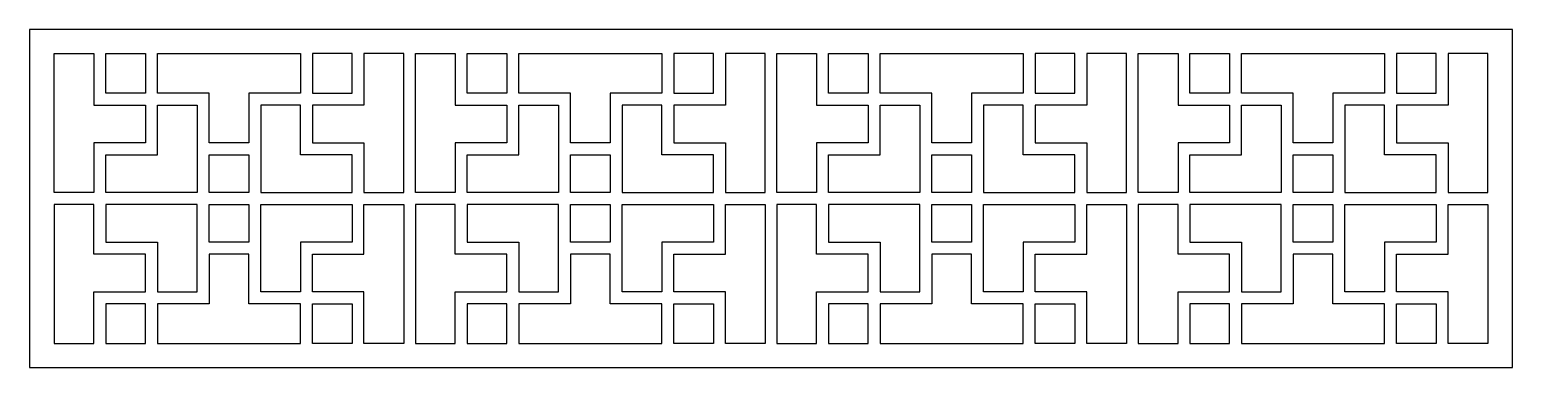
# Model space of a CAD drawing. Header units: centimetres. Extents: x -27.5 to -1.9, y -9.5 to -3.7.
import ezdxf

# ---------------------------------------------------------------- set-up
doc = ezdxf.new("R2010")
doc.units = ezdxf.units.CM
doc.header["$MEASUREMENT"] = 0
doc.layers.add('layer 1', color=7, linetype='Continuous')

msp = doc.modelspace()

# ---------------------------------------------------------------- linework, layer by layer
at = {"layer": 'layer 1', "color": 250}
for points, knots in [([(-27.5, -9.5), (-27.5, -9.5), (-27.5, -3.66095), (-27.5, -3.66095), (-27.5, -3.66095), (-27.5, -3.66095), (-1.85082, -3.66095), (-1.85082, -3.66095), (-1.85082, -3.66095), (-1.85082, -3.66095), (-1.85082, -9.5), (-1.85082, -9.5), (-1.85082, -9.5), (-1.85082, -9.5), (-27.5, -9.5), (-27.5, -9.5)], [0, 0, 0, 0, 0.2, 0.2, 0.2, 0.2, 0.4, 0.4, 0.4, 0.4, 0.6, 0.6, 0.6, 0.6, 1, 1, 1, 1]), ([(-26.38785, -6.47743), (-26.38785, -6.1912), (-26.38785, -5.90497), (-26.38785, -5.61875), (-26.38785, -5.61875), (-26.38785, -5.61875), (-25.49482, -5.61875), (-25.49482, -5.61875), (-25.49482, -5.61875), (-25.49482, -5.61875), (-25.49482, -4.96615), (-25.49482, -4.96615), (-25.49482, -4.96615), (-25.49482, -4.96615), (-26.38785, -4.96615), (-26.38785, -4.96615), (-26.38785, -4.96615), (-26.38785, -4.66848), (-26.38785, -4.3708), (-26.38785, -4.07312), (-26.38785, -4.07312), (-26.38785, -4.07312), (-27.07479, -4.07312), (-27.07479, -4.07312), (-27.07479, -4.07312), (-27.07479, -4.07312), (-27.07479, -6.47743), (-27.07479, -6.47743), (-27.07479, -6.47743), (-27.07479, -6.47743), (-26.38785, -6.47743), (-26.38785, -6.47743)], [0, 0, 0, 0, 0.11111111, 0.11111111, 0.11111111, 0.11111111, 0.22222222, 0.22222222, 0.22222222, 0.22222222, 0.33333333, 0.33333333, 0.33333333, 0.33333333, 0.44444444, 0.44444444, 0.44444444, 0.44444444, 0.55555556, 0.55555556, 0.55555556, 0.55555556, 0.66666667, 0.66666667, 0.66666667, 0.66666667, 0.77777778, 0.77777778, 0.77777778, 0.77777778, 1, 1, 1, 1]), ([(-26.18176, -4.07312), (-26.18176, -4.07312), (-26.18176, -4.76007), (-26.18176, -4.76007), (-26.18176, -4.76007), (-26.18176, -4.76007), (-25.49482, -4.76007), (-25.49482, -4.76007), (-25.49482, -4.76007), (-25.49482, -4.76007), (-25.49482, -4.07312), (-25.49482, -4.07312), (-25.49482, -4.07312), (-25.49482, -4.07312), (-26.18176, -4.07312), (-26.18176, -4.07312)], [0, 0, 0, 0, 0.2, 0.2, 0.2, 0.2, 0.4, 0.4, 0.4, 0.4, 0.6, 0.6, 0.6, 0.6, 1, 1, 1, 1]), ([(-25.28873, -4.07312), (-25.28873, -4.07312), (-25.28873, -4.76007), (-25.28873, -4.76007), (-25.28873, -4.76007), (-25.28873, -4.76007), (-24.3957, -4.76007), (-24.3957, -4.76007), (-24.3957, -4.76007), (-24.3957, -4.76007), (-24.3957, -5.61875), (-24.3957, -5.61875), (-24.3957, -5.61875), (-24.3957, -5.61875), (-23.70876, -5.61875), (-23.70876, -5.61875), (-23.70876, -5.61875), (-23.70876, -5.61875), (-23.70876, -4.76007), (-23.70876, -4.76007), (-23.70876, -4.76007), (-23.70876, -4.76007), (-22.81573, -4.76007), (-22.81573, -4.76007), (-22.81573, -4.76007), (-22.81573, -4.76007), (-22.81573, -4.07312), (-22.81573, -4.07312), (-22.81573, -4.07312), (-22.81573, -4.07312), (-25.28873, -4.07312), (-25.28873, -4.07312)], [0, 0, 0, 0, 0.11111111, 0.11111111, 0.11111111, 0.11111111, 0.22222222, 0.22222222, 0.22222222, 0.22222222, 0.33333333, 0.33333333, 0.33333333, 0.33333333, 0.44444444, 0.44444444, 0.44444444, 0.44444444, 0.55555556, 0.55555556, 0.55555556, 0.55555556, 0.66666667, 0.66666667, 0.66666667, 0.66666667, 0.77777778, 0.77777778, 0.77777778, 0.77777778, 1, 1, 1, 1]), ([(-21.9227, -4.07312), (-21.9227, -4.07312), (-21.9227, -4.76007), (-21.9227, -4.76007), (-21.9227, -4.76007), (-21.9227, -4.76007), (-22.60964, -4.76007), (-22.60964, -4.76007), (-22.60964, -4.76007), (-22.60964, -4.76007), (-22.60964, -4.07312), (-22.60964, -4.07312), (-22.60964, -4.07312), (-22.60964, -4.07312), (-21.9227, -4.07312), (-21.9227, -4.07312)], [0, 0, 0, 0, 0.2, 0.2, 0.2, 0.2, 0.4, 0.4, 0.4, 0.4, 0.6, 0.6, 0.6, 0.6, 1, 1, 1, 1]), ([(-21.71661, -6.47743), (-21.71661, -6.1912), (-21.71661, -5.90497), (-21.71661, -5.61875), (-21.71661, -5.61875), (-21.71661, -5.61875), (-22.60964, -5.61875), (-22.60964, -5.61875), (-22.60964, -5.61875), (-22.60964, -5.61875), (-22.60964, -4.96615), (-22.60964, -4.96615), (-22.60964, -4.96615), (-22.60964, -4.96615), (-21.71661, -4.96615), (-21.71661, -4.96615), (-21.71661, -4.96615), (-21.71661, -4.66848), (-21.71661, -4.3708), (-21.71661, -4.07312), (-21.71661, -4.07312), (-21.71661, -4.07312), (-21.02967, -4.07312), (-21.02967, -4.07312), (-21.02967, -4.07312), (-21.02967, -4.07312), (-21.02967, -6.47743), (-21.02967, -6.47743), (-21.02967, -6.47743), (-21.02967, -6.47743), (-21.71661, -6.47743), (-21.71661, -6.47743)], [0, 0, 0, 0, 0.11111111, 0.11111111, 0.11111111, 0.11111111, 0.22222222, 0.22222222, 0.22222222, 0.22222222, 0.33333333, 0.33333333, 0.33333333, 0.33333333, 0.44444444, 0.44444444, 0.44444444, 0.44444444, 0.55555556, 0.55555556, 0.55555556, 0.55555556, 0.66666667, 0.66666667, 0.66666667, 0.66666667, 0.77777778, 0.77777778, 0.77777778, 0.77777778, 1, 1, 1, 1]), ([(-20.13663, -6.47743), (-20.13663, -6.1912), (-20.13663, -5.90497), (-20.13663, -5.61875), (-20.13663, -5.61875), (-20.13663, -5.61875), (-19.2436, -5.61875), (-19.2436, -5.61875), (-19.2436, -5.61875), (-19.2436, -5.61875), (-19.2436, -4.96615), (-19.2436, -4.96615), (-19.2436, -4.96615), (-19.2436, -4.96615), (-20.13663, -4.96615), (-20.13663, -4.96615), (-20.13663, -4.96615), (-20.13663, -4.66848), (-20.13663, -4.3708), (-20.13663, -4.07312), (-20.13663, -4.07312), (-20.13663, -4.07312), (-20.82358, -4.07312), (-20.82358, -4.07312), (-20.82358, -4.07312), (-20.82358, -4.07312), (-20.82358, -6.47743), (-20.82358, -6.47743), (-20.82358, -6.47743), (-20.82358, -6.47743), (-20.13663, -6.47743), (-20.13663, -6.47743)], [0, 0, 0, 0, 0.11111111, 0.11111111, 0.11111111, 0.11111111, 0.22222222, 0.22222222, 0.22222222, 0.22222222, 0.33333333, 0.33333333, 0.33333333, 0.33333333, 0.44444444, 0.44444444, 0.44444444, 0.44444444, 0.55555556, 0.55555556, 0.55555556, 0.55555556, 0.66666667, 0.66666667, 0.66666667, 0.66666667, 0.77777778, 0.77777778, 0.77777778, 0.77777778, 1, 1, 1, 1]), ([(-19.93055, -4.07312), (-19.93055, -4.07312), (-19.93055, -4.76007), (-19.93055, -4.76007), (-19.93055, -4.76007), (-19.93055, -4.76007), (-19.2436, -4.76007), (-19.2436, -4.76007), (-19.2436, -4.76007), (-19.2436, -4.76007), (-19.2436, -4.07312), (-19.2436, -4.07312), (-19.2436, -4.07312), (-19.2436, -4.07312), (-19.93055, -4.07312), (-19.93055, -4.07312)], [0, 0, 0, 0, 0.2, 0.2, 0.2, 0.2, 0.4, 0.4, 0.4, 0.4, 0.6, 0.6, 0.6, 0.6, 1, 1, 1, 1]), ([(-19.03752, -4.07312), (-19.03752, -4.07312), (-19.03752, -4.76007), (-19.03752, -4.76007), (-19.03752, -4.76007), (-19.03752, -4.76007), (-18.14449, -4.76007), (-18.14449, -4.76007), (-18.14449, -4.76007), (-18.14449, -4.76007), (-18.14449, -5.61875), (-18.14449, -5.61875), (-18.14449, -5.61875), (-18.14449, -5.61875), (-17.45754, -5.61875), (-17.45754, -5.61875), (-17.45754, -5.61875), (-17.45754, -5.61875), (-17.45754, -4.76007), (-17.45754, -4.76007), (-17.45754, -4.76007), (-17.45754, -4.76007), (-16.56451, -4.76007), (-16.56451, -4.76007), (-16.56451, -4.76007), (-16.56451, -4.76007), (-16.56451, -4.07312), (-16.56451, -4.07312), (-16.56451, -4.07312), (-16.56451, -4.07312), (-19.03752, -4.07312), (-19.03752, -4.07312)], [0, 0, 0, 0, 0.11111111, 0.11111111, 0.11111111, 0.11111111, 0.22222222, 0.22222222, 0.22222222, 0.22222222, 0.33333333, 0.33333333, 0.33333333, 0.33333333, 0.44444444, 0.44444444, 0.44444444, 0.44444444, 0.55555556, 0.55555556, 0.55555556, 0.55555556, 0.66666667, 0.66666667, 0.66666667, 0.66666667, 0.77777778, 0.77777778, 0.77777778, 0.77777778, 1, 1, 1, 1]), ([(-15.67148, -4.07312), (-15.67148, -4.07312), (-15.67148, -4.76007), (-15.67148, -4.76007), (-15.67148, -4.76007), (-15.67148, -4.76007), (-16.35843, -4.76007), (-16.35843, -4.76007), (-16.35843, -4.76007), (-16.35843, -4.76007), (-16.35843, -4.07312), (-16.35843, -4.07312), (-16.35843, -4.07312), (-16.35843, -4.07312), (-15.67148, -4.07312), (-15.67148, -4.07312)], [0, 0, 0, 0, 0.2, 0.2, 0.2, 0.2, 0.4, 0.4, 0.4, 0.4, 0.6, 0.6, 0.6, 0.6, 1, 1, 1, 1]), ([(-15.4654, -6.47743), (-15.4654, -6.1912), (-15.4654, -5.90497), (-15.4654, -5.61875), (-15.4654, -5.61875), (-15.4654, -5.61875), (-16.35843, -5.61875), (-16.35843, -5.61875), (-16.35843, -5.61875), (-16.35843, -5.61875), (-16.35843, -4.96615), (-16.35843, -4.96615), (-16.35843, -4.96615), (-16.35843, -4.96615), (-15.4654, -4.96615), (-15.4654, -4.96615), (-15.4654, -4.96615), (-15.4654, -4.66848), (-15.4654, -4.3708), (-15.4654, -4.07312), (-15.4654, -4.07312), (-15.4654, -4.07312), (-14.77845, -4.07312), (-14.77845, -4.07312), (-14.77845, -4.07312), (-14.77845, -4.07312), (-14.77845, -6.47743), (-14.77845, -6.47743), (-14.77845, -6.47743), (-14.77845, -6.47743), (-15.4654, -6.47743), (-15.4654, -6.47743)], [0, 0, 0, 0, 0.11111111, 0.11111111, 0.11111111, 0.11111111, 0.22222222, 0.22222222, 0.22222222, 0.22222222, 0.33333333, 0.33333333, 0.33333333, 0.33333333, 0.44444444, 0.44444444, 0.44444444, 0.44444444, 0.55555556, 0.55555556, 0.55555556, 0.55555556, 0.66666667, 0.66666667, 0.66666667, 0.66666667, 0.77777778, 0.77777778, 0.77777778, 0.77777778, 1, 1, 1, 1]), ([(-13.88542, -6.47743), (-13.88542, -6.1912), (-13.88542, -5.90497), (-13.88542, -5.61875), (-13.88542, -5.61875), (-13.88542, -5.61875), (-12.99239, -5.61875), (-12.99239, -5.61875), (-12.99239, -5.61875), (-12.99239, -5.61875), (-12.99239, -4.96615), (-12.99239, -4.96615), (-12.99239, -4.96615), (-12.99239, -4.96615), (-13.88542, -4.96615), (-13.88542, -4.96615), (-13.88542, -4.96615), (-13.88542, -4.66848), (-13.88542, -4.3708), (-13.88542, -4.07312), (-13.88542, -4.07312), (-13.88542, -4.07312), (-14.57237, -4.07312), (-14.57237, -4.07312), (-14.57237, -4.07312), (-14.57237, -4.07312), (-14.57237, -6.47743), (-14.57237, -6.47743), (-14.57237, -6.47743), (-14.57237, -6.47743), (-13.88542, -6.47743), (-13.88542, -6.47743)], [0, 0, 0, 0, 0.11111111, 0.11111111, 0.11111111, 0.11111111, 0.22222222, 0.22222222, 0.22222222, 0.22222222, 0.33333333, 0.33333333, 0.33333333, 0.33333333, 0.44444444, 0.44444444, 0.44444444, 0.44444444, 0.55555556, 0.55555556, 0.55555556, 0.55555556, 0.66666667, 0.66666667, 0.66666667, 0.66666667, 0.77777778, 0.77777778, 0.77777778, 0.77777778, 1, 1, 1, 1]), ([(-13.67934, -4.07312), (-13.67934, -4.07312), (-13.67934, -4.76007), (-13.67934, -4.76007), (-13.67934, -4.76007), (-13.67934, -4.76007), (-12.99239, -4.76007), (-12.99239, -4.76007), (-12.99239, -4.76007), (-12.99239, -4.76007), (-12.99239, -4.07312), (-12.99239, -4.07312), (-12.99239, -4.07312), (-12.99239, -4.07312), (-13.67934, -4.07312), (-13.67934, -4.07312)], [0, 0, 0, 0, 0.2, 0.2, 0.2, 0.2, 0.4, 0.4, 0.4, 0.4, 0.6, 0.6, 0.6, 0.6, 1, 1, 1, 1]), ([(-12.78631, -4.07312), (-12.78631, -4.07312), (-12.78631, -4.76007), (-12.78631, -4.76007), (-12.78631, -4.76007), (-12.78631, -4.76007), (-11.89328, -4.76007), (-11.89328, -4.76007), (-11.89328, -4.76007), (-11.89328, -4.76007), (-11.89328, -5.61875), (-11.89328, -5.61875), (-11.89328, -5.61875), (-11.89328, -5.61875), (-11.20633, -5.61875), (-11.20633, -5.61875), (-11.20633, -5.61875), (-11.20633, -5.61875), (-11.20633, -4.76007), (-11.20633, -4.76007), (-11.20633, -4.76007), (-11.20633, -4.76007), (-10.3133, -4.76007), (-10.3133, -4.76007), (-10.3133, -4.76007), (-10.3133, -4.76007), (-10.3133, -4.07312), (-10.3133, -4.07312), (-10.3133, -4.07312), (-10.3133, -4.07312), (-12.78631, -4.07312), (-12.78631, -4.07312)], [0, 0, 0, 0, 0.11111111, 0.11111111, 0.11111111, 0.11111111, 0.22222222, 0.22222222, 0.22222222, 0.22222222, 0.33333333, 0.33333333, 0.33333333, 0.33333333, 0.44444444, 0.44444444, 0.44444444, 0.44444444, 0.55555556, 0.55555556, 0.55555556, 0.55555556, 0.66666667, 0.66666667, 0.66666667, 0.66666667, 0.77777778, 0.77777778, 0.77777778, 0.77777778, 1, 1, 1, 1]), ([(-9.42027, -4.07312), (-9.42027, -4.07312), (-9.42027, -4.76007), (-9.42027, -4.76007), (-9.42027, -4.76007), (-9.42027, -4.76007), (-10.10722, -4.76007), (-10.10722, -4.76007), (-10.10722, -4.76007), (-10.10722, -4.76007), (-10.10722, -4.07312), (-10.10722, -4.07312), (-10.10722, -4.07312), (-10.10722, -4.07312), (-9.42027, -4.07312), (-9.42027, -4.07312)], [0, 0, 0, 0, 0.2, 0.2, 0.2, 0.2, 0.4, 0.4, 0.4, 0.4, 0.6, 0.6, 0.6, 0.6, 1, 1, 1, 1]), ([(-9.21419, -6.47743), (-9.21419, -6.1912), (-9.21419, -5.90497), (-9.21419, -5.61875), (-9.21419, -5.61875), (-9.21419, -5.61875), (-10.10722, -5.61875), (-10.10722, -5.61875), (-10.10722, -5.61875), (-10.10722, -5.61875), (-10.10722, -4.96615), (-10.10722, -4.96615), (-10.10722, -4.96615), (-10.10722, -4.96615), (-9.21419, -4.96615), (-9.21419, -4.96615), (-9.21419, -4.96615), (-9.21419, -4.66848), (-9.21419, -4.3708), (-9.21419, -4.07312), (-9.21419, -4.07312), (-9.21419, -4.07312), (-8.52724, -4.07312), (-8.52724, -4.07312), (-8.52724, -4.07312), (-8.52724, -4.07312), (-8.52724, -6.47743), (-8.52724, -6.47743), (-8.52724, -6.47743), (-8.52724, -6.47743), (-9.21419, -6.47743), (-9.21419, -6.47743)], [0, 0, 0, 0, 0.11111111, 0.11111111, 0.11111111, 0.11111111, 0.22222222, 0.22222222, 0.22222222, 0.22222222, 0.33333333, 0.33333333, 0.33333333, 0.33333333, 0.44444444, 0.44444444, 0.44444444, 0.44444444, 0.55555556, 0.55555556, 0.55555556, 0.55555556, 0.66666667, 0.66666667, 0.66666667, 0.66666667, 0.77777778, 0.77777778, 0.77777778, 0.77777778, 1, 1, 1, 1]), ([(-7.63421, -6.47743), (-7.63421, -6.1912), (-7.63421, -5.90497), (-7.63421, -5.61875), (-7.63421, -5.61875), (-7.63421, -5.61875), (-6.74118, -5.61875), (-6.74118, -5.61875), (-6.74118, -5.61875), (-6.74118, -5.61875), (-6.74118, -4.96615), (-6.74118, -4.96615), (-6.74118, -4.96615), (-6.74118, -4.96615), (-7.63421, -4.96615), (-7.63421, -4.96615), (-7.63421, -4.96615), (-7.63421, -4.66848), (-7.63421, -4.3708), (-7.63421, -4.07312), (-7.63421, -4.07312), (-7.63421, -4.07312), (-8.32116, -4.07312), (-8.32116, -4.07312), (-8.32116, -4.07312), (-8.32116, -4.07312), (-8.32116, -6.47743), (-8.32116, -6.47743), (-8.32116, -6.47743), (-8.32116, -6.47743), (-7.63421, -6.47743), (-7.63421, -6.47743)], [0, 0, 0, 0, 0.11111111, 0.11111111, 0.11111111, 0.11111111, 0.22222222, 0.22222222, 0.22222222, 0.22222222, 0.33333333, 0.33333333, 0.33333333, 0.33333333, 0.44444444, 0.44444444, 0.44444444, 0.44444444, 0.55555556, 0.55555556, 0.55555556, 0.55555556, 0.66666667, 0.66666667, 0.66666667, 0.66666667, 0.77777778, 0.77777778, 0.77777778, 0.77777778, 1, 1, 1, 1]), ([(-7.42813, -4.07312), (-7.42813, -4.07312), (-7.42813, -4.76007), (-7.42813, -4.76007), (-7.42813, -4.76007), (-7.42813, -4.76007), (-6.74118, -4.76007), (-6.74118, -4.76007), (-6.74118, -4.76007), (-6.74118, -4.76007), (-6.74118, -4.07312), (-6.74118, -4.07312), (-6.74118, -4.07312), (-6.74118, -4.07312), (-7.42813, -4.07312), (-7.42813, -4.07312)], [0, 0, 0, 0, 0.2, 0.2, 0.2, 0.2, 0.4, 0.4, 0.4, 0.4, 0.6, 0.6, 0.6, 0.6, 1, 1, 1, 1]), ([(-6.5351, -4.07312), (-6.5351, -4.07312), (-6.5351, -4.76007), (-6.5351, -4.76007), (-6.5351, -4.76007), (-6.5351, -4.76007), (-5.64207, -4.76007), (-5.64207, -4.76007), (-5.64207, -4.76007), (-5.64207, -4.76007), (-5.64207, -5.61875), (-5.64207, -5.61875), (-5.64207, -5.61875), (-5.64207, -5.61875), (-4.95512, -5.61875), (-4.95512, -5.61875), (-4.95512, -5.61875), (-4.95512, -5.61875), (-4.95512, -4.76007), (-4.95512, -4.76007), (-4.95512, -4.76007), (-4.95512, -4.76007), (-4.06209, -4.76007), (-4.06209, -4.76007), (-4.06209, -4.76007), (-4.06209, -4.76007), (-4.06209, -4.07312), (-4.06209, -4.07312), (-4.06209, -4.07312), (-4.06209, -4.07312), (-6.5351, -4.07312), (-6.5351, -4.07312)], [0, 0, 0, 0, 0.11111111, 0.11111111, 0.11111111, 0.11111111, 0.22222222, 0.22222222, 0.22222222, 0.22222222, 0.33333333, 0.33333333, 0.33333333, 0.33333333, 0.44444444, 0.44444444, 0.44444444, 0.44444444, 0.55555556, 0.55555556, 0.55555556, 0.55555556, 0.66666667, 0.66666667, 0.66666667, 0.66666667, 0.77777778, 0.77777778, 0.77777778, 0.77777778, 1, 1, 1, 1]), ([(-3.16906, -4.07312), (-3.16906, -4.07312), (-3.16906, -4.76007), (-3.16906, -4.76007), (-3.16906, -4.76007), (-3.16906, -4.76007), (-3.85601, -4.76007), (-3.85601, -4.76007), (-3.85601, -4.76007), (-3.85601, -4.76007), (-3.85601, -4.07312), (-3.85601, -4.07312), (-3.85601, -4.07312), (-3.85601, -4.07312), (-3.16906, -4.07312), (-3.16906, -4.07312)], [0, 0, 0, 0, 0.2, 0.2, 0.2, 0.2, 0.4, 0.4, 0.4, 0.4, 0.6, 0.6, 0.6, 0.6, 1, 1, 1, 1]), ([(-2.96298, -6.47743), (-2.96298, -6.1912), (-2.96298, -5.90497), (-2.96298, -5.61875), (-2.96298, -5.61875), (-2.96298, -5.61875), (-3.85601, -5.61875), (-3.85601, -5.61875), (-3.85601, -5.61875), (-3.85601, -5.61875), (-3.85601, -4.96615), (-3.85601, -4.96615), (-3.85601, -4.96615), (-3.85601, -4.96615), (-2.96298, -4.96615), (-2.96298, -4.96615), (-2.96298, -4.96615), (-2.96298, -4.66848), (-2.96298, -4.3708), (-2.96298, -4.07312), (-2.96298, -4.07312), (-2.96298, -4.07312), (-2.27603, -4.07312), (-2.27603, -4.07312), (-2.27603, -4.07312), (-2.27603, -4.07312), (-2.27603, -6.47743), (-2.27603, -6.47743), (-2.27603, -6.47743), (-2.27603, -6.47743), (-2.96298, -6.47743), (-2.96298, -6.47743)], [0, 0, 0, 0, 0.11111111, 0.11111111, 0.11111111, 0.11111111, 0.22222222, 0.22222222, 0.22222222, 0.22222222, 0.33333333, 0.33333333, 0.33333333, 0.33333333, 0.44444444, 0.44444444, 0.44444444, 0.44444444, 0.55555556, 0.55555556, 0.55555556, 0.55555556, 0.66666667, 0.66666667, 0.66666667, 0.66666667, 0.77777778, 0.77777778, 0.77777778, 0.77777778, 1, 1, 1, 1]), ([(-25.28873, -5.82483), (-25.28873, -5.82483), (-26.18176, -5.82483), (-26.18176, -5.82483), (-26.18176, -5.82483), (-26.18176, -5.82483), (-26.18176, -6.47743), (-26.18176, -6.47743), (-26.18176, -6.47743), (-26.18176, -6.47743), (-24.60179, -6.47743), (-24.60179, -6.47743), (-24.60179, -6.47743), (-24.60179, -5.91919), (-24.60179, -5.38898), (-24.60179, -4.96615), (-24.60179, -4.96615), (-24.60179, -4.96615), (-25.28873, -4.96615), (-25.28873, -4.96615), (-25.28873, -4.96615), (-25.28873, -5.25239), (-25.28873, -5.5386), (-25.28873, -5.82483)], [0, 0, 0, 0, 0.14285714, 0.14285714, 0.14285714, 0.14285714, 0.28571429, 0.28571429, 0.28571429, 0.28571429, 0.42857143, 0.42857143, 0.42857143, 0.42857143, 0.57142857, 0.57142857, 0.57142857, 0.57142857, 0.71428571, 0.71428571, 0.71428571, 0.71428571, 1, 1, 1, 1]), ([(-22.81573, -5.82483), (-22.81573, -5.82483), (-21.9227, -5.82483), (-21.9227, -5.82483), (-21.9227, -5.82483), (-21.9227, -5.82483), (-21.9227, -6.47743), (-21.9227, -6.47743), (-21.9227, -6.47743), (-21.9227, -6.47743), (-23.50267, -6.47743), (-23.50267, -6.47743), (-23.50267, -6.47743), (-23.50267, -5.91919), (-23.50267, -5.38898), (-23.50267, -4.96615), (-23.50267, -4.96615), (-23.50267, -4.96615), (-22.81573, -4.96615), (-22.81573, -4.96615), (-22.81573, -4.96615), (-22.81573, -5.25239), (-22.81573, -5.5386), (-22.81573, -5.82483)], [0, 0, 0, 0, 0.14285714, 0.14285714, 0.14285714, 0.14285714, 0.28571429, 0.28571429, 0.28571429, 0.28571429, 0.42857143, 0.42857143, 0.42857143, 0.42857143, 0.57142857, 0.57142857, 0.57142857, 0.57142857, 0.71428571, 0.71428571, 0.71428571, 0.71428571, 1, 1, 1, 1]), ([(-19.03752, -5.82483), (-19.03752, -5.82483), (-19.93055, -5.82483), (-19.93055, -5.82483), (-19.93055, -5.82483), (-19.93055, -5.82483), (-19.93055, -6.47743), (-19.93055, -6.47743), (-19.93055, -6.47743), (-19.93055, -6.47743), (-18.35057, -6.47743), (-18.35057, -6.47743), (-18.35057, -6.47743), (-18.35057, -5.91919), (-18.35057, -5.38898), (-18.35057, -4.96615), (-18.35057, -4.96615), (-18.35057, -4.96615), (-19.03752, -4.96615), (-19.03752, -4.96615), (-19.03752, -4.96615), (-19.03752, -5.25239), (-19.03752, -5.5386), (-19.03752, -5.82483)], [0, 0, 0, 0, 0.14285714, 0.14285714, 0.14285714, 0.14285714, 0.28571429, 0.28571429, 0.28571429, 0.28571429, 0.42857143, 0.42857143, 0.42857143, 0.42857143, 0.57142857, 0.57142857, 0.57142857, 0.57142857, 0.71428571, 0.71428571, 0.71428571, 0.71428571, 1, 1, 1, 1]), ([(-16.56451, -5.82483), (-16.56451, -5.82483), (-15.67148, -5.82483), (-15.67148, -5.82483), (-15.67148, -5.82483), (-15.67148, -5.82483), (-15.67148, -6.47743), (-15.67148, -6.47743), (-15.67148, -6.47743), (-15.67148, -6.47743), (-17.25146, -6.47743), (-17.25146, -6.47743), (-17.25146, -6.47743), (-17.25146, -5.91919), (-17.25146, -5.38898), (-17.25146, -4.96615), (-17.25146, -4.96615), (-17.25146, -4.96615), (-16.56451, -4.96615), (-16.56451, -4.96615), (-16.56451, -4.96615), (-16.56451, -5.25239), (-16.56451, -5.5386), (-16.56451, -5.82483)], [0, 0, 0, 0, 0.14285714, 0.14285714, 0.14285714, 0.14285714, 0.28571429, 0.28571429, 0.28571429, 0.28571429, 0.42857143, 0.42857143, 0.42857143, 0.42857143, 0.57142857, 0.57142857, 0.57142857, 0.57142857, 0.71428571, 0.71428571, 0.71428571, 0.71428571, 1, 1, 1, 1]), ([(-12.78631, -5.82483), (-12.78631, -5.82483), (-13.67934, -5.82483), (-13.67934, -5.82483), (-13.67934, -5.82483), (-13.67934, -5.82483), (-13.67934, -6.47743), (-13.67934, -6.47743), (-13.67934, -6.47743), (-13.67934, -6.47743), (-12.09936, -6.47743), (-12.09936, -6.47743), (-12.09936, -6.47743), (-12.09936, -5.91919), (-12.09936, -5.38898), (-12.09936, -4.96615), (-12.09936, -4.96615), (-12.09936, -4.96615), (-12.78631, -4.96615), (-12.78631, -4.96615), (-12.78631, -4.96615), (-12.78631, -5.25239), (-12.78631, -5.5386), (-12.78631, -5.82483)], [0, 0, 0, 0, 0.14285714, 0.14285714, 0.14285714, 0.14285714, 0.28571429, 0.28571429, 0.28571429, 0.28571429, 0.42857143, 0.42857143, 0.42857143, 0.42857143, 0.57142857, 0.57142857, 0.57142857, 0.57142857, 0.71428571, 0.71428571, 0.71428571, 0.71428571, 1, 1, 1, 1]), ([(-10.3133, -5.82483), (-10.3133, -5.82483), (-9.42027, -5.82483), (-9.42027, -5.82483), (-9.42027, -5.82483), (-9.42027, -5.82483), (-9.42027, -6.47743), (-9.42027, -6.47743), (-9.42027, -6.47743), (-9.42027, -6.47743), (-11.00025, -6.47743), (-11.00025, -6.47743), (-11.00025, -6.47743), (-11.00025, -5.91919), (-11.00025, -5.38898), (-11.00025, -4.96615), (-11.00025, -4.96615), (-11.00025, -4.96615), (-10.3133, -4.96615), (-10.3133, -4.96615), (-10.3133, -4.96615), (-10.3133, -5.25239), (-10.3133, -5.5386), (-10.3133, -5.82483)], [0, 0, 0, 0, 0.14285714, 0.14285714, 0.14285714, 0.14285714, 0.28571429, 0.28571429, 0.28571429, 0.28571429, 0.42857143, 0.42857143, 0.42857143, 0.42857143, 0.57142857, 0.57142857, 0.57142857, 0.57142857, 0.71428571, 0.71428571, 0.71428571, 0.71428571, 1, 1, 1, 1]), ([(-6.5351, -5.82483), (-6.5351, -5.82483), (-7.42813, -5.82483), (-7.42813, -5.82483), (-7.42813, -5.82483), (-7.42813, -5.82483), (-7.42813, -6.47743), (-7.42813, -6.47743), (-7.42813, -6.47743), (-7.42813, -6.47743), (-5.84815, -6.47743), (-5.84815, -6.47743), (-5.84815, -6.47743), (-5.84815, -5.91919), (-5.84815, -5.38898), (-5.84815, -4.96615), (-5.84815, -4.96615), (-5.84815, -4.96615), (-6.5351, -4.96615), (-6.5351, -4.96615), (-6.5351, -4.96615), (-6.5351, -5.25239), (-6.5351, -5.5386), (-6.5351, -5.82483)], [0, 0, 0, 0, 0.14285714, 0.14285714, 0.14285714, 0.14285714, 0.28571429, 0.28571429, 0.28571429, 0.28571429, 0.42857143, 0.42857143, 0.42857143, 0.42857143, 0.57142857, 0.57142857, 0.57142857, 0.57142857, 0.71428571, 0.71428571, 0.71428571, 0.71428571, 1, 1, 1, 1]), ([(-4.06209, -5.82483), (-4.06209, -5.82483), (-3.16906, -5.82483), (-3.16906, -5.82483), (-3.16906, -5.82483), (-3.16906, -5.82483), (-3.16906, -6.47743), (-3.16906, -6.47743), (-3.16906, -6.47743), (-3.16906, -6.47743), (-4.74904, -6.47743), (-4.74904, -6.47743), (-4.74904, -6.47743), (-4.74904, -5.91919), (-4.74904, -5.38898), (-4.74904, -4.96615), (-4.74904, -4.96615), (-4.74904, -4.96615), (-4.06209, -4.96615), (-4.06209, -4.96615), (-4.06209, -4.96615), (-4.06209, -5.25239), (-4.06209, -5.5386), (-4.06209, -5.82483)], [0, 0, 0, 0, 0.14285714, 0.14285714, 0.14285714, 0.14285714, 0.28571429, 0.28571429, 0.28571429, 0.28571429, 0.42857143, 0.42857143, 0.42857143, 0.42857143, 0.57142857, 0.57142857, 0.57142857, 0.57142857, 0.71428571, 0.71428571, 0.71428571, 0.71428571, 1, 1, 1, 1]), ([(-24.3957, -5.82483), (-24.3957, -5.82483), (-24.3957, -6.47743), (-24.3957, -6.47743), (-24.3957, -6.47743), (-24.3957, -6.47743), (-23.70876, -6.47743), (-23.70876, -6.47743), (-23.70876, -6.47743), (-23.70876, -6.47743), (-23.70876, -5.82483), (-23.70876, -5.82483), (-23.70876, -5.82483), (-23.70876, -5.82483), (-24.3957, -5.82483), (-24.3957, -5.82483)], [0, 0, 0, 0, 0.2, 0.2, 0.2, 0.2, 0.4, 0.4, 0.4, 0.4, 0.6, 0.6, 0.6, 0.6, 1, 1, 1, 1]), ([(-18.14449, -5.82483), (-18.14449, -5.82483), (-18.14449, -6.47743), (-18.14449, -6.47743), (-18.14449, -6.47743), (-18.14449, -6.47743), (-17.45754, -6.47743), (-17.45754, -6.47743), (-17.45754, -6.47743), (-17.45754, -6.47743), (-17.45754, -5.82483), (-17.45754, -5.82483), (-17.45754, -5.82483), (-17.45754, -5.82483), (-18.14449, -5.82483), (-18.14449, -5.82483)], [0, 0, 0, 0, 0.2, 0.2, 0.2, 0.2, 0.4, 0.4, 0.4, 0.4, 0.6, 0.6, 0.6, 0.6, 1, 1, 1, 1]), ([(-11.89328, -5.82483), (-11.89328, -5.82483), (-11.89328, -6.47743), (-11.89328, -6.47743), (-11.89328, -6.47743), (-11.89328, -6.47743), (-11.20633, -6.47743), (-11.20633, -6.47743), (-11.20633, -6.47743), (-11.20633, -6.47743), (-11.20633, -5.82483), (-11.20633, -5.82483), (-11.20633, -5.82483), (-11.20633, -5.82483), (-11.89328, -5.82483), (-11.89328, -5.82483)], [0, 0, 0, 0, 0.2, 0.2, 0.2, 0.2, 0.4, 0.4, 0.4, 0.4, 0.6, 0.6, 0.6, 0.6, 1, 1, 1, 1]), ([(-5.64207, -5.82483), (-5.64207, -5.82483), (-5.64207, -6.47743), (-5.64207, -6.47743), (-5.64207, -6.47743), (-5.64207, -6.47743), (-4.95512, -6.47743), (-4.95512, -6.47743), (-4.95512, -6.47743), (-4.95512, -6.47743), (-4.95512, -5.82483), (-4.95512, -5.82483), (-4.95512, -5.82483), (-4.95512, -5.82483), (-5.64207, -5.82483), (-5.64207, -5.82483)], [0, 0, 0, 0, 0.2, 0.2, 0.2, 0.2, 0.4, 0.4, 0.4, 0.4, 0.6, 0.6, 0.6, 0.6, 1, 1, 1, 1]), ([(-26.38785, -6.68352), (-26.38785, -6.96975), (-26.38785, -7.25598), (-26.38785, -7.5422), (-26.38785, -7.5422), (-26.38785, -7.5422), (-25.49482, -7.5422), (-25.49482, -7.5422), (-25.49482, -7.5422), (-25.49482, -7.5422), (-25.49482, -8.1948), (-25.49482, -8.1948), (-25.49482, -8.1948), (-25.49482, -8.1948), (-26.38785, -8.1948), (-26.38785, -8.1948), (-26.38785, -8.1948), (-26.38785, -8.49247), (-26.38785, -8.79015), (-26.38785, -9.08783), (-26.38785, -9.08783), (-26.38785, -9.08783), (-27.07479, -9.08783), (-27.07479, -9.08783), (-27.07479, -9.08783), (-27.07479, -9.08783), (-27.07479, -6.68352), (-27.07479, -6.68352), (-27.07479, -6.68352), (-27.07479, -6.68352), (-26.38785, -6.68352), (-26.38785, -6.68352)], [0, 0, 0, 0, 0.11111111, 0.11111111, 0.11111111, 0.11111111, 0.22222222, 0.22222222, 0.22222222, 0.22222222, 0.33333333, 0.33333333, 0.33333333, 0.33333333, 0.44444444, 0.44444444, 0.44444444, 0.44444444, 0.55555556, 0.55555556, 0.55555556, 0.55555556, 0.66666667, 0.66666667, 0.66666667, 0.66666667, 0.77777778, 0.77777778, 0.77777778, 0.77777778, 1, 1, 1, 1]), ([(-25.28873, -7.33611), (-25.28873, -7.33611), (-26.18176, -7.33611), (-26.18176, -7.33611), (-26.18176, -7.33611), (-26.18176, -7.33611), (-26.18176, -6.68352), (-26.18176, -6.68352), (-26.18176, -6.68352), (-26.18176, -6.68352), (-24.60179, -6.68352), (-24.60179, -6.68352), (-24.60179, -6.68352), (-24.60179, -7.24176), (-24.60179, -7.77197), (-24.60179, -8.1948), (-24.60179, -8.1948), (-24.60179, -8.1948), (-25.28873, -8.1948), (-25.28873, -8.1948), (-25.28873, -8.1948), (-25.28873, -7.90856), (-25.28873, -7.62234), (-25.28873, -7.33611)], [0, 0, 0, 0, 0.14285714, 0.14285714, 0.14285714, 0.14285714, 0.28571429, 0.28571429, 0.28571429, 0.28571429, 0.42857143, 0.42857143, 0.42857143, 0.42857143, 0.57142857, 0.57142857, 0.57142857, 0.57142857, 0.71428571, 0.71428571, 0.71428571, 0.71428571, 1, 1, 1, 1]), ([(-23.70876, -7.33611), (-23.70876, -7.33611), (-23.70876, -6.68352), (-23.70876, -6.68352), (-23.70876, -6.68352), (-23.70876, -6.68352), (-24.3957, -6.68352), (-24.3957, -6.68352), (-24.3957, -6.68352), (-24.3957, -6.68352), (-24.3957, -7.33611), (-24.3957, -7.33611), (-24.3957, -7.33611), (-24.3957, -7.33611), (-23.70876, -7.33611), (-23.70876, -7.33611)], [0, 0, 0, 0, 0.2, 0.2, 0.2, 0.2, 0.4, 0.4, 0.4, 0.4, 0.6, 0.6, 0.6, 0.6, 1, 1, 1, 1]), ([(-22.81573, -7.33611), (-22.81573, -7.33611), (-21.9227, -7.33611), (-21.9227, -7.33611), (-21.9227, -7.33611), (-21.9227, -7.33611), (-21.9227, -6.68352), (-21.9227, -6.68352), (-21.9227, -6.68352), (-21.9227, -6.68352), (-23.50267, -6.68352), (-23.50267, -6.68352), (-23.50267, -6.68352), (-23.50267, -7.24176), (-23.50267, -7.77197), (-23.50267, -8.1948), (-23.50267, -8.1948), (-23.50267, -8.1948), (-22.81573, -8.1948), (-22.81573, -8.1948), (-22.81573, -8.1948), (-22.81573, -7.90856), (-22.81573, -7.62234), (-22.81573, -7.33611)], [0, 0, 0, 0, 0.14285714, 0.14285714, 0.14285714, 0.14285714, 0.28571429, 0.28571429, 0.28571429, 0.28571429, 0.42857143, 0.42857143, 0.42857143, 0.42857143, 0.57142857, 0.57142857, 0.57142857, 0.57142857, 0.71428571, 0.71428571, 0.71428571, 0.71428571, 1, 1, 1, 1]), ([(-21.71661, -6.68352), (-21.71661, -6.96975), (-21.71661, -7.25598), (-21.71661, -7.5422), (-21.71661, -7.5422), (-21.71661, -7.5422), (-22.60964, -7.5422), (-22.60964, -7.5422), (-22.60964, -7.5422), (-22.60964, -7.5422), (-22.60964, -8.1948), (-22.60964, -8.1948), (-22.60964, -8.1948), (-22.60964, -8.1948), (-21.71661, -8.1948), (-21.71661, -8.1948), (-21.71661, -8.1948), (-21.71661, -8.49247), (-21.71661, -8.79015), (-21.71661, -9.08783), (-21.71661, -9.08783), (-21.71661, -9.08783), (-21.02967, -9.08783), (-21.02967, -9.08783), (-21.02967, -9.08783), (-21.02967, -9.08783), (-21.02967, -6.68352), (-21.02967, -6.68352), (-21.02967, -6.68352), (-21.02967, -6.68352), (-21.71661, -6.68352), (-21.71661, -6.68352)], [0, 0, 0, 0, 0.11111111, 0.11111111, 0.11111111, 0.11111111, 0.22222222, 0.22222222, 0.22222222, 0.22222222, 0.33333333, 0.33333333, 0.33333333, 0.33333333, 0.44444444, 0.44444444, 0.44444444, 0.44444444, 0.55555556, 0.55555556, 0.55555556, 0.55555556, 0.66666667, 0.66666667, 0.66666667, 0.66666667, 0.77777778, 0.77777778, 0.77777778, 0.77777778, 1, 1, 1, 1]), ([(-20.13663, -6.68352), (-20.13663, -6.96975), (-20.13663, -7.25598), (-20.13663, -7.5422), (-20.13663, -7.5422), (-20.13663, -7.5422), (-19.2436, -7.5422), (-19.2436, -7.5422), (-19.2436, -7.5422), (-19.2436, -7.5422), (-19.2436, -8.1948), (-19.2436, -8.1948), (-19.2436, -8.1948), (-19.2436, -8.1948), (-20.13663, -8.1948), (-20.13663, -8.1948), (-20.13663, -8.1948), (-20.13663, -8.49247), (-20.13663, -8.79015), (-20.13663, -9.08783), (-20.13663, -9.08783), (-20.13663, -9.08783), (-20.82358, -9.08783), (-20.82358, -9.08783), (-20.82358, -9.08783), (-20.82358, -9.08783), (-20.82358, -6.68352), (-20.82358, -6.68352), (-20.82358, -6.68352), (-20.82358, -6.68352), (-20.13663, -6.68352), (-20.13663, -6.68352)], [0, 0, 0, 0, 0.11111111, 0.11111111, 0.11111111, 0.11111111, 0.22222222, 0.22222222, 0.22222222, 0.22222222, 0.33333333, 0.33333333, 0.33333333, 0.33333333, 0.44444444, 0.44444444, 0.44444444, 0.44444444, 0.55555556, 0.55555556, 0.55555556, 0.55555556, 0.66666667, 0.66666667, 0.66666667, 0.66666667, 0.77777778, 0.77777778, 0.77777778, 0.77777778, 1, 1, 1, 1]), ([(-19.03752, -7.33611), (-19.03752, -7.33611), (-19.93055, -7.33611), (-19.93055, -7.33611), (-19.93055, -7.33611), (-19.93055, -7.33611), (-19.93055, -6.68352), (-19.93055, -6.68352), (-19.93055, -6.68352), (-19.93055, -6.68352), (-18.35057, -6.68352), (-18.35057, -6.68352), (-18.35057, -6.68352), (-18.35057, -7.24176), (-18.35057, -7.77197), (-18.35057, -8.1948), (-18.35057, -8.1948), (-18.35057, -8.1948), (-19.03752, -8.1948), (-19.03752, -8.1948), (-19.03752, -8.1948), (-19.03752, -7.90856), (-19.03752, -7.62234), (-19.03752, -7.33611)], [0, 0, 0, 0, 0.14285714, 0.14285714, 0.14285714, 0.14285714, 0.28571429, 0.28571429, 0.28571429, 0.28571429, 0.42857143, 0.42857143, 0.42857143, 0.42857143, 0.57142857, 0.57142857, 0.57142857, 0.57142857, 0.71428571, 0.71428571, 0.71428571, 0.71428571, 1, 1, 1, 1]), ([(-17.45754, -7.33611), (-17.45754, -7.33611), (-17.45754, -6.68352), (-17.45754, -6.68352), (-17.45754, -6.68352), (-17.45754, -6.68352), (-18.14449, -6.68352), (-18.14449, -6.68352), (-18.14449, -6.68352), (-18.14449, -6.68352), (-18.14449, -7.33611), (-18.14449, -7.33611), (-18.14449, -7.33611), (-18.14449, -7.33611), (-17.45754, -7.33611), (-17.45754, -7.33611)], [0, 0, 0, 0, 0.2, 0.2, 0.2, 0.2, 0.4, 0.4, 0.4, 0.4, 0.6, 0.6, 0.6, 0.6, 1, 1, 1, 1]), ([(-16.56451, -7.33611), (-16.56451, -7.33611), (-15.67148, -7.33611), (-15.67148, -7.33611), (-15.67148, -7.33611), (-15.67148, -7.33611), (-15.67148, -6.68352), (-15.67148, -6.68352), (-15.67148, -6.68352), (-15.67148, -6.68352), (-17.25146, -6.68352), (-17.25146, -6.68352), (-17.25146, -6.68352), (-17.25146, -7.24176), (-17.25146, -7.77197), (-17.25146, -8.1948), (-17.25146, -8.1948), (-17.25146, -8.1948), (-16.56451, -8.1948), (-16.56451, -8.1948), (-16.56451, -8.1948), (-16.56451, -7.90856), (-16.56451, -7.62234), (-16.56451, -7.33611)], [0, 0, 0, 0, 0.14285714, 0.14285714, 0.14285714, 0.14285714, 0.28571429, 0.28571429, 0.28571429, 0.28571429, 0.42857143, 0.42857143, 0.42857143, 0.42857143, 0.57142857, 0.57142857, 0.57142857, 0.57142857, 0.71428571, 0.71428571, 0.71428571, 0.71428571, 1, 1, 1, 1]), ([(-15.4654, -6.68352), (-15.4654, -6.96975), (-15.4654, -7.25598), (-15.4654, -7.5422), (-15.4654, -7.5422), (-15.4654, -7.5422), (-16.35843, -7.5422), (-16.35843, -7.5422), (-16.35843, -7.5422), (-16.35843, -7.5422), (-16.35843, -8.1948), (-16.35843, -8.1948), (-16.35843, -8.1948), (-16.35843, -8.1948), (-15.4654, -8.1948), (-15.4654, -8.1948), (-15.4654, -8.1948), (-15.4654, -8.49247), (-15.4654, -8.79015), (-15.4654, -9.08783), (-15.4654, -9.08783), (-15.4654, -9.08783), (-14.77845, -9.08783), (-14.77845, -9.08783), (-14.77845, -9.08783), (-14.77845, -9.08783), (-14.77845, -6.68352), (-14.77845, -6.68352), (-14.77845, -6.68352), (-14.77845, -6.68352), (-15.4654, -6.68352), (-15.4654, -6.68352)], [0, 0, 0, 0, 0.11111111, 0.11111111, 0.11111111, 0.11111111, 0.22222222, 0.22222222, 0.22222222, 0.22222222, 0.33333333, 0.33333333, 0.33333333, 0.33333333, 0.44444444, 0.44444444, 0.44444444, 0.44444444, 0.55555556, 0.55555556, 0.55555556, 0.55555556, 0.66666667, 0.66666667, 0.66666667, 0.66666667, 0.77777778, 0.77777778, 0.77777778, 0.77777778, 1, 1, 1, 1]), ([(-13.88542, -6.68352), (-13.88542, -6.96975), (-13.88542, -7.25598), (-13.88542, -7.5422), (-13.88542, -7.5422), (-13.88542, -7.5422), (-12.99239, -7.5422), (-12.99239, -7.5422), (-12.99239, -7.5422), (-12.99239, -7.5422), (-12.99239, -8.1948), (-12.99239, -8.1948), (-12.99239, -8.1948), (-12.99239, -8.1948), (-13.88542, -8.1948), (-13.88542, -8.1948), (-13.88542, -8.1948), (-13.88542, -8.49247), (-13.88542, -8.79015), (-13.88542, -9.08783), (-13.88542, -9.08783), (-13.88542, -9.08783), (-14.57237, -9.08783), (-14.57237, -9.08783), (-14.57237, -9.08783), (-14.57237, -9.08783), (-14.57237, -6.68352), (-14.57237, -6.68352), (-14.57237, -6.68352), (-14.57237, -6.68352), (-13.88542, -6.68352), (-13.88542, -6.68352)], [0, 0, 0, 0, 0.11111111, 0.11111111, 0.11111111, 0.11111111, 0.22222222, 0.22222222, 0.22222222, 0.22222222, 0.33333333, 0.33333333, 0.33333333, 0.33333333, 0.44444444, 0.44444444, 0.44444444, 0.44444444, 0.55555556, 0.55555556, 0.55555556, 0.55555556, 0.66666667, 0.66666667, 0.66666667, 0.66666667, 0.77777778, 0.77777778, 0.77777778, 0.77777778, 1, 1, 1, 1]), ([(-12.78631, -7.33611), (-12.78631, -7.33611), (-13.67934, -7.33611), (-13.67934, -7.33611), (-13.67934, -7.33611), (-13.67934, -7.33611), (-13.67934, -6.68352), (-13.67934, -6.68352), (-13.67934, -6.68352), (-13.67934, -6.68352), (-12.09936, -6.68352), (-12.09936, -6.68352), (-12.09936, -6.68352), (-12.09936, -7.24176), (-12.09936, -7.77197), (-12.09936, -8.1948), (-12.09936, -8.1948), (-12.09936, -8.1948), (-12.78631, -8.1948), (-12.78631, -8.1948), (-12.78631, -8.1948), (-12.78631, -7.90856), (-12.78631, -7.62234), (-12.78631, -7.33611)], [0, 0, 0, 0, 0.14285714, 0.14285714, 0.14285714, 0.14285714, 0.28571429, 0.28571429, 0.28571429, 0.28571429, 0.42857143, 0.42857143, 0.42857143, 0.42857143, 0.57142857, 0.57142857, 0.57142857, 0.57142857, 0.71428571, 0.71428571, 0.71428571, 0.71428571, 1, 1, 1, 1]), ([(-11.20633, -7.33611), (-11.20633, -7.33611), (-11.20633, -6.68352), (-11.20633, -6.68352), (-11.20633, -6.68352), (-11.20633, -6.68352), (-11.89328, -6.68352), (-11.89328, -6.68352), (-11.89328, -6.68352), (-11.89328, -6.68352), (-11.89328, -7.33611), (-11.89328, -7.33611), (-11.89328, -7.33611), (-11.89328, -7.33611), (-11.20633, -7.33611), (-11.20633, -7.33611)], [0, 0, 0, 0, 0.2, 0.2, 0.2, 0.2, 0.4, 0.4, 0.4, 0.4, 0.6, 0.6, 0.6, 0.6, 1, 1, 1, 1]), ([(-10.3133, -7.33611), (-10.3133, -7.33611), (-9.42027, -7.33611), (-9.42027, -7.33611), (-9.42027, -7.33611), (-9.42027, -7.33611), (-9.42027, -6.68352), (-9.42027, -6.68352), (-9.42027, -6.68352), (-9.42027, -6.68352), (-11.00025, -6.68352), (-11.00025, -6.68352), (-11.00025, -6.68352), (-11.00025, -7.24176), (-11.00025, -7.77197), (-11.00025, -8.1948), (-11.00025, -8.1948), (-11.00025, -8.1948), (-10.3133, -8.1948), (-10.3133, -8.1948), (-10.3133, -8.1948), (-10.3133, -7.90856), (-10.3133, -7.62234), (-10.3133, -7.33611)], [0, 0, 0, 0, 0.14285714, 0.14285714, 0.14285714, 0.14285714, 0.28571429, 0.28571429, 0.28571429, 0.28571429, 0.42857143, 0.42857143, 0.42857143, 0.42857143, 0.57142857, 0.57142857, 0.57142857, 0.57142857, 0.71428571, 0.71428571, 0.71428571, 0.71428571, 1, 1, 1, 1]), ([(-9.21419, -6.68352), (-9.21419, -6.96975), (-9.21419, -7.25598), (-9.21419, -7.5422), (-9.21419, -7.5422), (-9.21419, -7.5422), (-10.10722, -7.5422), (-10.10722, -7.5422), (-10.10722, -7.5422), (-10.10722, -7.5422), (-10.10722, -8.1948), (-10.10722, -8.1948), (-10.10722, -8.1948), (-10.10722, -8.1948), (-9.21419, -8.1948), (-9.21419, -8.1948), (-9.21419, -8.1948), (-9.21419, -8.49247), (-9.21419, -8.79015), (-9.21419, -9.08783), (-9.21419, -9.08783), (-9.21419, -9.08783), (-8.52724, -9.08783), (-8.52724, -9.08783), (-8.52724, -9.08783), (-8.52724, -9.08783), (-8.52724, -6.68352), (-8.52724, -6.68352), (-8.52724, -6.68352), (-8.52724, -6.68352), (-9.21419, -6.68352), (-9.21419, -6.68352)], [0, 0, 0, 0, 0.11111111, 0.11111111, 0.11111111, 0.11111111, 0.22222222, 0.22222222, 0.22222222, 0.22222222, 0.33333333, 0.33333333, 0.33333333, 0.33333333, 0.44444444, 0.44444444, 0.44444444, 0.44444444, 0.55555556, 0.55555556, 0.55555556, 0.55555556, 0.66666667, 0.66666667, 0.66666667, 0.66666667, 0.77777778, 0.77777778, 0.77777778, 0.77777778, 1, 1, 1, 1]), ([(-7.63421, -6.68352), (-7.63421, -6.96975), (-7.63421, -7.25598), (-7.63421, -7.5422), (-7.63421, -7.5422), (-7.63421, -7.5422), (-6.74118, -7.5422), (-6.74118, -7.5422), (-6.74118, -7.5422), (-6.74118, -7.5422), (-6.74118, -8.1948), (-6.74118, -8.1948), (-6.74118, -8.1948), (-6.74118, -8.1948), (-7.63421, -8.1948), (-7.63421, -8.1948), (-7.63421, -8.1948), (-7.63421, -8.49247), (-7.63421, -8.79015), (-7.63421, -9.08783), (-7.63421, -9.08783), (-7.63421, -9.08783), (-8.32116, -9.08783), (-8.32116, -9.08783), (-8.32116, -9.08783), (-8.32116, -9.08783), (-8.32116, -6.68352), (-8.32116, -6.68352), (-8.32116, -6.68352), (-8.32116, -6.68352), (-7.63421, -6.68352), (-7.63421, -6.68352)], [0, 0, 0, 0, 0.11111111, 0.11111111, 0.11111111, 0.11111111, 0.22222222, 0.22222222, 0.22222222, 0.22222222, 0.33333333, 0.33333333, 0.33333333, 0.33333333, 0.44444444, 0.44444444, 0.44444444, 0.44444444, 0.55555556, 0.55555556, 0.55555556, 0.55555556, 0.66666667, 0.66666667, 0.66666667, 0.66666667, 0.77777778, 0.77777778, 0.77777778, 0.77777778, 1, 1, 1, 1]), ([(-6.5351, -7.33611), (-6.5351, -7.33611), (-7.42813, -7.33611), (-7.42813, -7.33611), (-7.42813, -7.33611), (-7.42813, -7.33611), (-7.42813, -6.68352), (-7.42813, -6.68352), (-7.42813, -6.68352), (-7.42813, -6.68352), (-5.84815, -6.68352), (-5.84815, -6.68352), (-5.84815, -6.68352), (-5.84815, -7.24176), (-5.84815, -7.77197), (-5.84815, -8.1948), (-5.84815, -8.1948), (-5.84815, -8.1948), (-6.5351, -8.1948), (-6.5351, -8.1948), (-6.5351, -8.1948), (-6.5351, -7.90856), (-6.5351, -7.62234), (-6.5351, -7.33611)], [0, 0, 0, 0, 0.14285714, 0.14285714, 0.14285714, 0.14285714, 0.28571429, 0.28571429, 0.28571429, 0.28571429, 0.42857143, 0.42857143, 0.42857143, 0.42857143, 0.57142857, 0.57142857, 0.57142857, 0.57142857, 0.71428571, 0.71428571, 0.71428571, 0.71428571, 1, 1, 1, 1]), ([(-4.95512, -7.33611), (-4.95512, -7.33611), (-4.95512, -6.68352), (-4.95512, -6.68352), (-4.95512, -6.68352), (-4.95512, -6.68352), (-5.64207, -6.68352), (-5.64207, -6.68352), (-5.64207, -6.68352), (-5.64207, -6.68352), (-5.64207, -7.33611), (-5.64207, -7.33611), (-5.64207, -7.33611), (-5.64207, -7.33611), (-4.95512, -7.33611), (-4.95512, -7.33611)], [0, 0, 0, 0, 0.2, 0.2, 0.2, 0.2, 0.4, 0.4, 0.4, 0.4, 0.6, 0.6, 0.6, 0.6, 1, 1, 1, 1]), ([(-4.06209, -7.33611), (-4.06209, -7.33611), (-3.16906, -7.33611), (-3.16906, -7.33611), (-3.16906, -7.33611), (-3.16906, -7.33611), (-3.16906, -6.68352), (-3.16906, -6.68352), (-3.16906, -6.68352), (-3.16906, -6.68352), (-4.74904, -6.68352), (-4.74904, -6.68352), (-4.74904, -6.68352), (-4.74904, -7.24176), (-4.74904, -7.77197), (-4.74904, -8.1948), (-4.74904, -8.1948), (-4.74904, -8.1948), (-4.06209, -8.1948), (-4.06209, -8.1948), (-4.06209, -8.1948), (-4.06209, -7.90856), (-4.06209, -7.62234), (-4.06209, -7.33611)], [0, 0, 0, 0, 0.14285714, 0.14285714, 0.14285714, 0.14285714, 0.28571429, 0.28571429, 0.28571429, 0.28571429, 0.42857143, 0.42857143, 0.42857143, 0.42857143, 0.57142857, 0.57142857, 0.57142857, 0.57142857, 0.71428571, 0.71428571, 0.71428571, 0.71428571, 1, 1, 1, 1]), ([(-2.96298, -6.68352), (-2.96298, -6.96975), (-2.96298, -7.25598), (-2.96298, -7.5422), (-2.96298, -7.5422), (-2.96298, -7.5422), (-3.85601, -7.5422), (-3.85601, -7.5422), (-3.85601, -7.5422), (-3.85601, -7.5422), (-3.85601, -8.1948), (-3.85601, -8.1948), (-3.85601, -8.1948), (-3.85601, -8.1948), (-2.96298, -8.1948), (-2.96298, -8.1948), (-2.96298, -8.1948), (-2.96298, -8.49247), (-2.96298, -8.79015), (-2.96298, -9.08783), (-2.96298, -9.08783), (-2.96298, -9.08783), (-2.27603, -9.08783), (-2.27603, -9.08783), (-2.27603, -9.08783), (-2.27603, -9.08783), (-2.27603, -6.68352), (-2.27603, -6.68352), (-2.27603, -6.68352), (-2.27603, -6.68352), (-2.96298, -6.68352), (-2.96298, -6.68352)], [0, 0, 0, 0, 0.11111111, 0.11111111, 0.11111111, 0.11111111, 0.22222222, 0.22222222, 0.22222222, 0.22222222, 0.33333333, 0.33333333, 0.33333333, 0.33333333, 0.44444444, 0.44444444, 0.44444444, 0.44444444, 0.55555556, 0.55555556, 0.55555556, 0.55555556, 0.66666667, 0.66666667, 0.66666667, 0.66666667, 0.77777778, 0.77777778, 0.77777778, 0.77777778, 1, 1, 1, 1]), ([(-25.28873, -9.08783), (-25.28873, -9.08783), (-25.28873, -8.40088), (-25.28873, -8.40088), (-25.28873, -8.40088), (-25.28873, -8.40088), (-24.3957, -8.40088), (-24.3957, -8.40088), (-24.3957, -8.40088), (-24.3957, -8.40088), (-24.3957, -7.5422), (-24.3957, -7.5422), (-24.3957, -7.5422), (-24.3957, -7.5422), (-23.70876, -7.5422), (-23.70876, -7.5422), (-23.70876, -7.5422), (-23.70876, -7.5422), (-23.70876, -8.40088), (-23.70876, -8.40088), (-23.70876, -8.40088), (-23.70876, -8.40088), (-22.81573, -8.40088), (-22.81573, -8.40088), (-22.81573, -8.40088), (-22.81573, -8.40088), (-22.81573, -9.08783), (-22.81573, -9.08783), (-22.81573, -9.08783), (-22.81573, -9.08783), (-25.28873, -9.08783), (-25.28873, -9.08783)], [0, 0, 0, 0, 0.11111111, 0.11111111, 0.11111111, 0.11111111, 0.22222222, 0.22222222, 0.22222222, 0.22222222, 0.33333333, 0.33333333, 0.33333333, 0.33333333, 0.44444444, 0.44444444, 0.44444444, 0.44444444, 0.55555556, 0.55555556, 0.55555556, 0.55555556, 0.66666667, 0.66666667, 0.66666667, 0.66666667, 0.77777778, 0.77777778, 0.77777778, 0.77777778, 1, 1, 1, 1]), ([(-19.03752, -9.08783), (-19.03752, -9.08783), (-19.03752, -8.40088), (-19.03752, -8.40088), (-19.03752, -8.40088), (-19.03752, -8.40088), (-18.14449, -8.40088), (-18.14449, -8.40088), (-18.14449, -8.40088), (-18.14449, -8.40088), (-18.14449, -7.5422), (-18.14449, -7.5422), (-18.14449, -7.5422), (-18.14449, -7.5422), (-17.45754, -7.5422), (-17.45754, -7.5422), (-17.45754, -7.5422), (-17.45754, -7.5422), (-17.45754, -8.40088), (-17.45754, -8.40088), (-17.45754, -8.40088), (-17.45754, -8.40088), (-16.56451, -8.40088), (-16.56451, -8.40088), (-16.56451, -8.40088), (-16.56451, -8.40088), (-16.56451, -9.08783), (-16.56451, -9.08783), (-16.56451, -9.08783), (-16.56451, -9.08783), (-19.03752, -9.08783), (-19.03752, -9.08783)], [0, 0, 0, 0, 0.11111111, 0.11111111, 0.11111111, 0.11111111, 0.22222222, 0.22222222, 0.22222222, 0.22222222, 0.33333333, 0.33333333, 0.33333333, 0.33333333, 0.44444444, 0.44444444, 0.44444444, 0.44444444, 0.55555556, 0.55555556, 0.55555556, 0.55555556, 0.66666667, 0.66666667, 0.66666667, 0.66666667, 0.77777778, 0.77777778, 0.77777778, 0.77777778, 1, 1, 1, 1]), ([(-12.78631, -9.08783), (-12.78631, -9.08783), (-12.78631, -8.40088), (-12.78631, -8.40088), (-12.78631, -8.40088), (-12.78631, -8.40088), (-11.89328, -8.40088), (-11.89328, -8.40088), (-11.89328, -8.40088), (-11.89328, -8.40088), (-11.89328, -7.5422), (-11.89328, -7.5422), (-11.89328, -7.5422), (-11.89328, -7.5422), (-11.20633, -7.5422), (-11.20633, -7.5422), (-11.20633, -7.5422), (-11.20633, -7.5422), (-11.20633, -8.40088), (-11.20633, -8.40088), (-11.20633, -8.40088), (-11.20633, -8.40088), (-10.3133, -8.40088), (-10.3133, -8.40088), (-10.3133, -8.40088), (-10.3133, -8.40088), (-10.3133, -9.08783), (-10.3133, -9.08783), (-10.3133, -9.08783), (-10.3133, -9.08783), (-12.78631, -9.08783), (-12.78631, -9.08783)], [0, 0, 0, 0, 0.11111111, 0.11111111, 0.11111111, 0.11111111, 0.22222222, 0.22222222, 0.22222222, 0.22222222, 0.33333333, 0.33333333, 0.33333333, 0.33333333, 0.44444444, 0.44444444, 0.44444444, 0.44444444, 0.55555556, 0.55555556, 0.55555556, 0.55555556, 0.66666667, 0.66666667, 0.66666667, 0.66666667, 0.77777778, 0.77777778, 0.77777778, 0.77777778, 1, 1, 1, 1]), ([(-6.5351, -9.08783), (-6.5351, -9.08783), (-6.5351, -8.40088), (-6.5351, -8.40088), (-6.5351, -8.40088), (-6.5351, -8.40088), (-5.64207, -8.40088), (-5.64207, -8.40088), (-5.64207, -8.40088), (-5.64207, -8.40088), (-5.64207, -7.5422), (-5.64207, -7.5422), (-5.64207, -7.5422), (-5.64207, -7.5422), (-4.95512, -7.5422), (-4.95512, -7.5422), (-4.95512, -7.5422), (-4.95512, -7.5422), (-4.95512, -8.40088), (-4.95512, -8.40088), (-4.95512, -8.40088), (-4.95512, -8.40088), (-4.06209, -8.40088), (-4.06209, -8.40088), (-4.06209, -8.40088), (-4.06209, -8.40088), (-4.06209, -9.08783), (-4.06209, -9.08783), (-4.06209, -9.08783), (-4.06209, -9.08783), (-6.5351, -9.08783), (-6.5351, -9.08783)], [0, 0, 0, 0, 0.11111111, 0.11111111, 0.11111111, 0.11111111, 0.22222222, 0.22222222, 0.22222222, 0.22222222, 0.33333333, 0.33333333, 0.33333333, 0.33333333, 0.44444444, 0.44444444, 0.44444444, 0.44444444, 0.55555556, 0.55555556, 0.55555556, 0.55555556, 0.66666667, 0.66666667, 0.66666667, 0.66666667, 0.77777778, 0.77777778, 0.77777778, 0.77777778, 1, 1, 1, 1]), ([(-26.18176, -9.08783), (-26.18176, -9.08783), (-26.18176, -8.40088), (-26.18176, -8.40088), (-26.18176, -8.40088), (-26.18176, -8.40088), (-25.49482, -8.40088), (-25.49482, -8.40088), (-25.49482, -8.40088), (-25.49482, -8.40088), (-25.49482, -9.08783), (-25.49482, -9.08783), (-25.49482, -9.08783), (-25.49482, -9.08783), (-26.18176, -9.08783), (-26.18176, -9.08783)], [0, 0, 0, 0, 0.2, 0.2, 0.2, 0.2, 0.4, 0.4, 0.4, 0.4, 0.6, 0.6, 0.6, 0.6, 1, 1, 1, 1]), ([(-21.9227, -9.08783), (-21.9227, -9.08783), (-21.9227, -8.40088), (-21.9227, -8.40088), (-21.9227, -8.40088), (-21.9227, -8.40088), (-22.60964, -8.40088), (-22.60964, -8.40088), (-22.60964, -8.40088), (-22.60964, -8.40088), (-22.60964, -9.08783), (-22.60964, -9.08783), (-22.60964, -9.08783), (-22.60964, -9.08783), (-21.9227, -9.08783), (-21.9227, -9.08783)], [0, 0, 0, 0, 0.2, 0.2, 0.2, 0.2, 0.4, 0.4, 0.4, 0.4, 0.6, 0.6, 0.6, 0.6, 1, 1, 1, 1]), ([(-19.93055, -9.08783), (-19.93055, -9.08783), (-19.93055, -8.40088), (-19.93055, -8.40088), (-19.93055, -8.40088), (-19.93055, -8.40088), (-19.2436, -8.40088), (-19.2436, -8.40088), (-19.2436, -8.40088), (-19.2436, -8.40088), (-19.2436, -9.08783), (-19.2436, -9.08783), (-19.2436, -9.08783), (-19.2436, -9.08783), (-19.93055, -9.08783), (-19.93055, -9.08783)], [0, 0, 0, 0, 0.2, 0.2, 0.2, 0.2, 0.4, 0.4, 0.4, 0.4, 0.6, 0.6, 0.6, 0.6, 1, 1, 1, 1]), ([(-15.67148, -9.08783), (-15.67148, -9.08783), (-15.67148, -8.40088), (-15.67148, -8.40088), (-15.67148, -8.40088), (-15.67148, -8.40088), (-16.35843, -8.40088), (-16.35843, -8.40088), (-16.35843, -8.40088), (-16.35843, -8.40088), (-16.35843, -9.08783), (-16.35843, -9.08783), (-16.35843, -9.08783), (-16.35843, -9.08783), (-15.67148, -9.08783), (-15.67148, -9.08783)], [0, 0, 0, 0, 0.2, 0.2, 0.2, 0.2, 0.4, 0.4, 0.4, 0.4, 0.6, 0.6, 0.6, 0.6, 1, 1, 1, 1]), ([(-13.67934, -9.08783), (-13.67934, -9.08783), (-13.67934, -8.40088), (-13.67934, -8.40088), (-13.67934, -8.40088), (-13.67934, -8.40088), (-12.99239, -8.40088), (-12.99239, -8.40088), (-12.99239, -8.40088), (-12.99239, -8.40088), (-12.99239, -9.08783), (-12.99239, -9.08783), (-12.99239, -9.08783), (-12.99239, -9.08783), (-13.67934, -9.08783), (-13.67934, -9.08783)], [0, 0, 0, 0, 0.2, 0.2, 0.2, 0.2, 0.4, 0.4, 0.4, 0.4, 0.6, 0.6, 0.6, 0.6, 1, 1, 1, 1]), ([(-9.42027, -9.08783), (-9.42027, -9.08783), (-9.42027, -8.40088), (-9.42027, -8.40088), (-9.42027, -8.40088), (-9.42027, -8.40088), (-10.10722, -8.40088), (-10.10722, -8.40088), (-10.10722, -8.40088), (-10.10722, -8.40088), (-10.10722, -9.08783), (-10.10722, -9.08783), (-10.10722, -9.08783), (-10.10722, -9.08783), (-9.42027, -9.08783), (-9.42027, -9.08783)], [0, 0, 0, 0, 0.2, 0.2, 0.2, 0.2, 0.4, 0.4, 0.4, 0.4, 0.6, 0.6, 0.6, 0.6, 1, 1, 1, 1]), ([(-7.42813, -9.08783), (-7.42813, -9.08783), (-7.42813, -8.40088), (-7.42813, -8.40088), (-7.42813, -8.40088), (-7.42813, -8.40088), (-6.74118, -8.40088), (-6.74118, -8.40088), (-6.74118, -8.40088), (-6.74118, -8.40088), (-6.74118, -9.08783), (-6.74118, -9.08783), (-6.74118, -9.08783), (-6.74118, -9.08783), (-7.42813, -9.08783), (-7.42813, -9.08783)], [0, 0, 0, 0, 0.2, 0.2, 0.2, 0.2, 0.4, 0.4, 0.4, 0.4, 0.6, 0.6, 0.6, 0.6, 1, 1, 1, 1]), ([(-3.16906, -9.08783), (-3.16906, -9.08783), (-3.16906, -8.40088), (-3.16906, -8.40088), (-3.16906, -8.40088), (-3.16906, -8.40088), (-3.85601, -8.40088), (-3.85601, -8.40088), (-3.85601, -8.40088), (-3.85601, -8.40088), (-3.85601, -9.08783), (-3.85601, -9.08783), (-3.85601, -9.08783), (-3.85601, -9.08783), (-3.16906, -9.08783), (-3.16906, -9.08783)], [0, 0, 0, 0, 0.2, 0.2, 0.2, 0.2, 0.4, 0.4, 0.4, 0.4, 0.6, 0.6, 0.6, 0.6, 1, 1, 1, 1])]:
    msp.add_open_spline(points, degree=3, knots=knots, dxfattribs=at)

doc.saveas('drawing.dxf')
